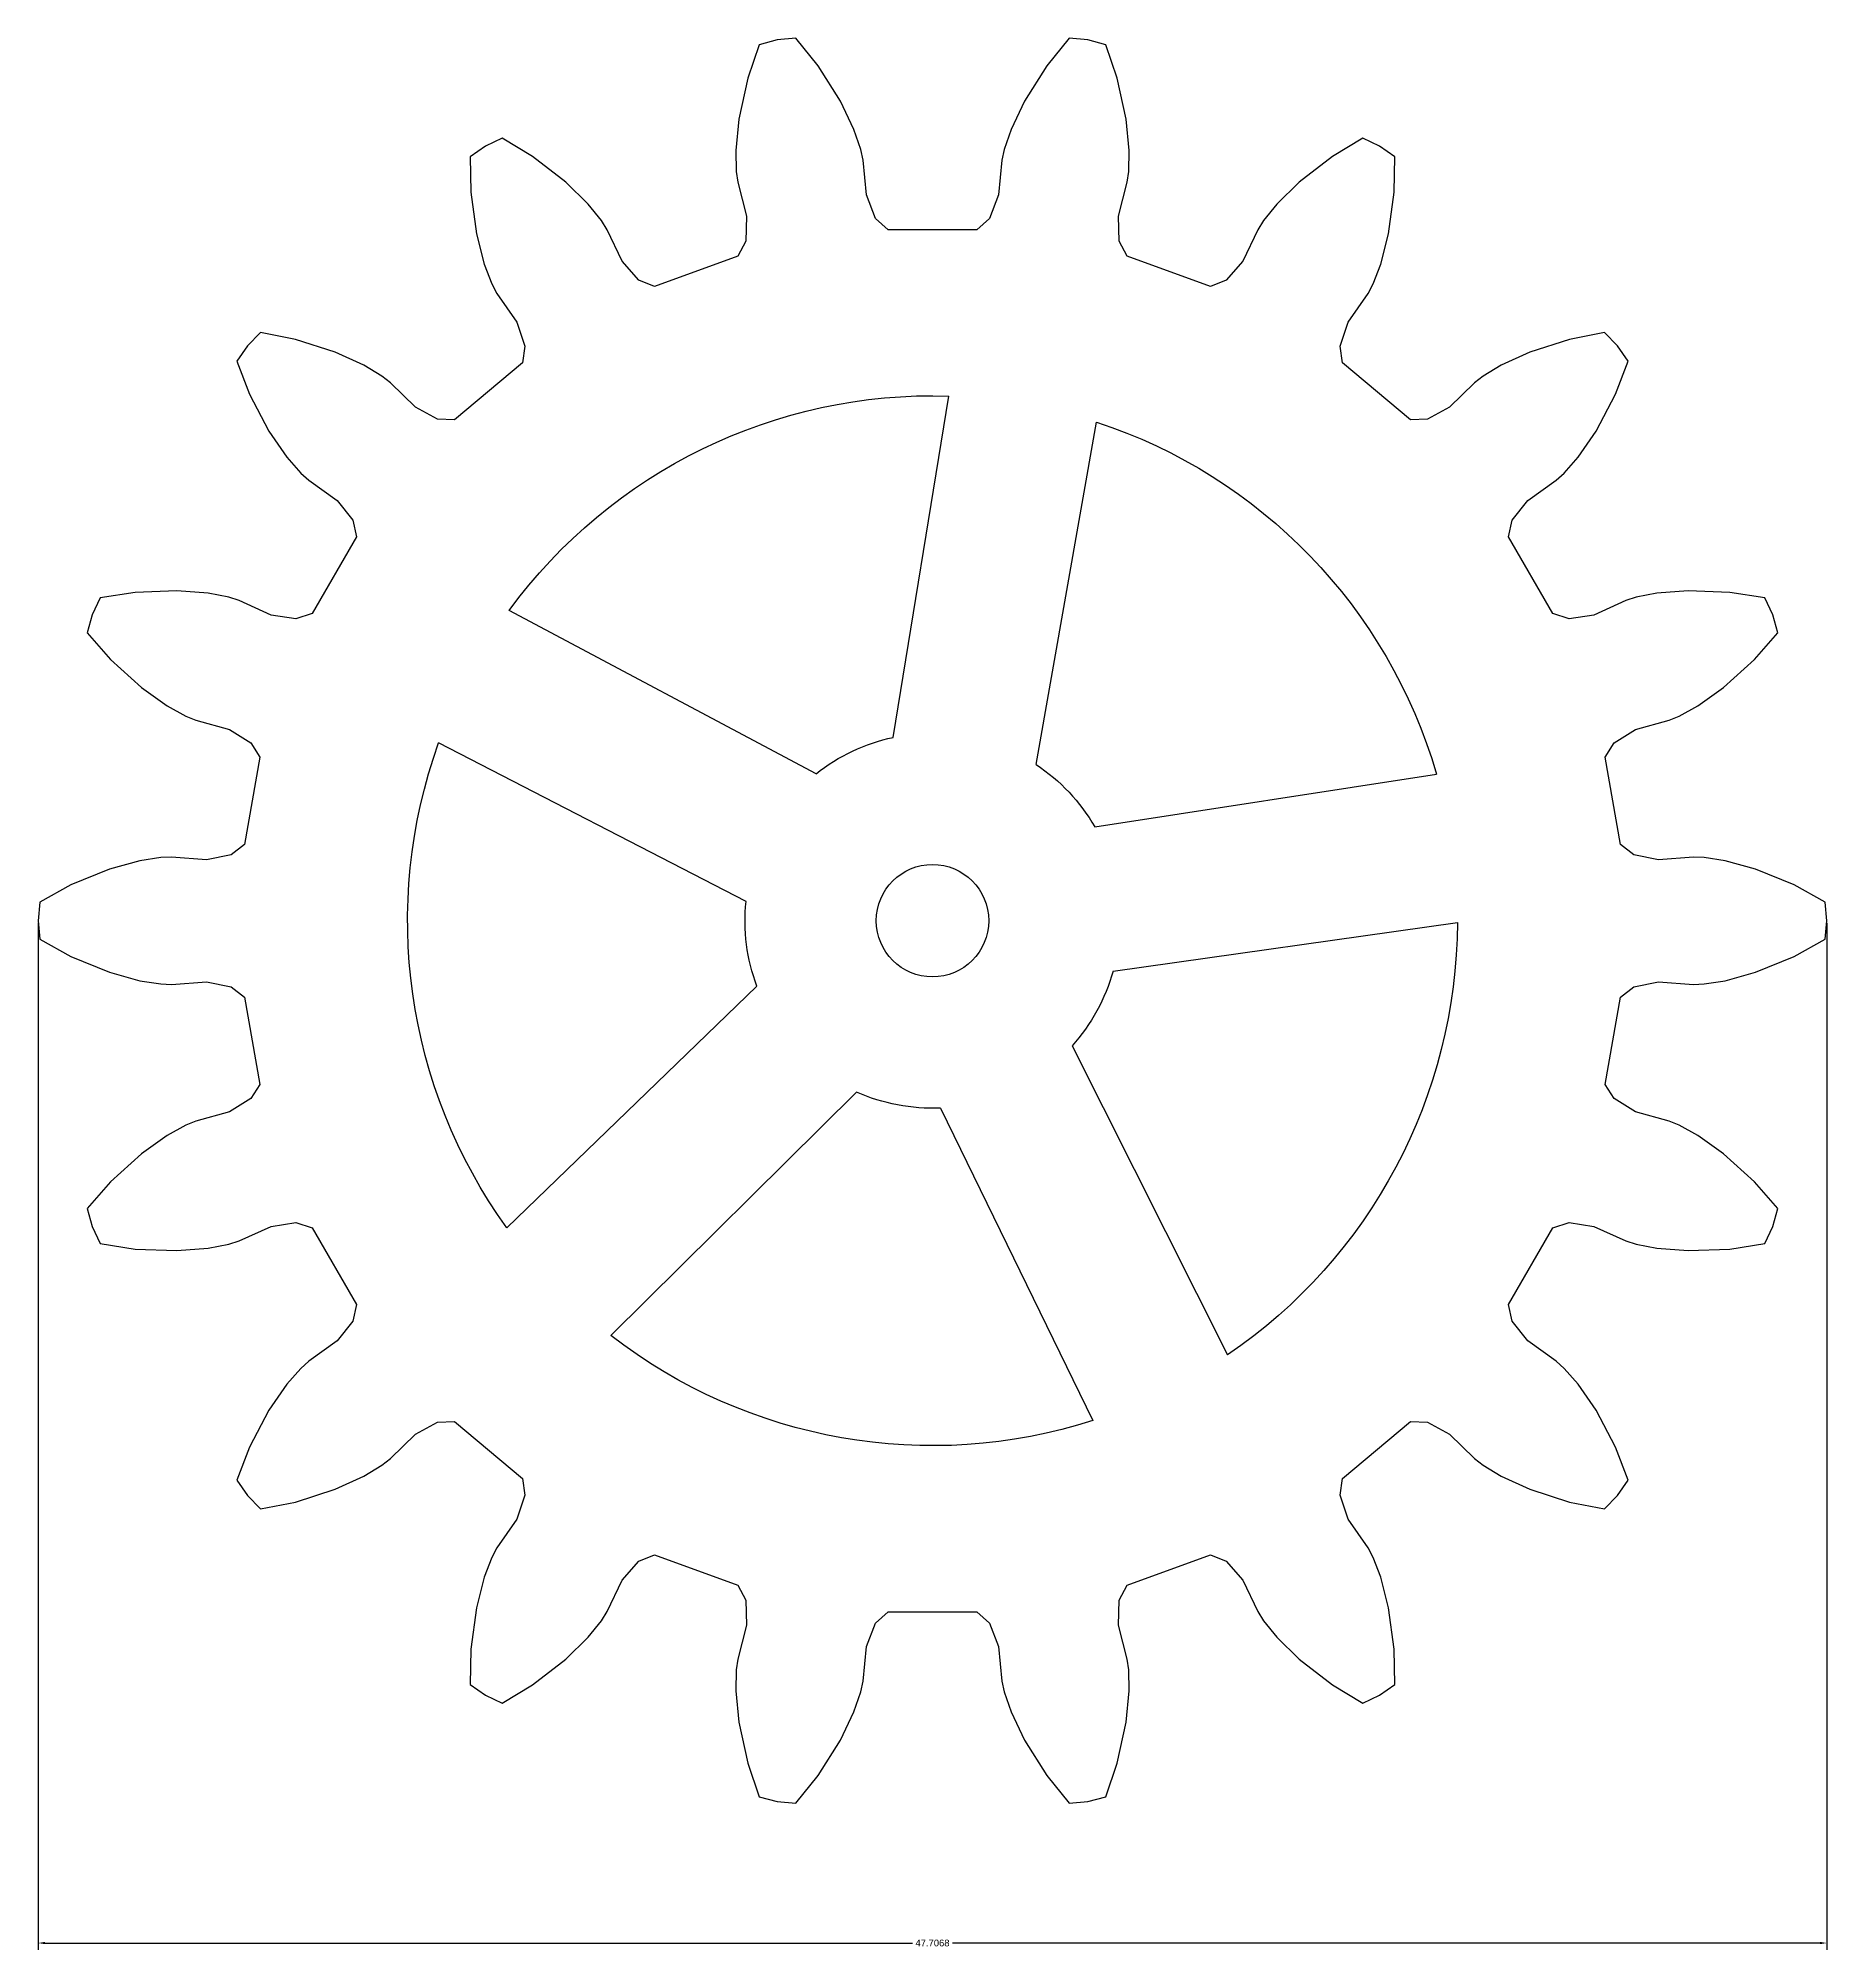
# Model space of a CAD drawing. Header units: inches. Extents: x -25 to 25, y -127 to 16.
# Drawn here: x -23.9 to 23.9, y -127.4 to -76.5 of the extents above; entities that cross this region are included whole.
import ezdxf

# ---------------------------------------------------------------- set-up
doc = ezdxf.new("R2010")
doc.units = ezdxf.units.IN
doc.header["$MEASUREMENT"] = 0
doc.layers.add('last', color=4, linetype='Continuous')
doc.styles.get("Standard").update_dxf_attribs({"font": 'Arial.ttf'})
doc.dimstyles.get("Standard").update_dxf_attribs({"dimtxt": 0.18, "dimasz": 0.18, "dimexe": 0.18, "dimexo": 0.0625, "dimgap": 0.09, "dimtad": 0, "dimtih": 1, "dimtoh": 1, "dimdec": 4, "dimzin": 0, "dimdsep": 46, "dimtxsty": 'Standard', "dimcen": 0.09, "dimadec": 0, "dimazin": 0, "dimtfac": 1, "dimtdec": 4, "dimtofl": 0, "dimtmove": 0, "dimatfit": 3, "dimfxl": 1, "dimtolj": 1, "dimtzin": 0, "dimarcsym": 0})

# ---------------------------------------------------------------- blocks, each defined once
blk = doc.blocks.new('*U1')
at = {"layer": 'last', "extrusion": (0, 0, -1)}
for p, q in [((-2.651, -4.19), (-1.167, 4.914)), ((1.162, -4.914), (2.772, 4.219))]:
    blk.add_line(p, q, dxfattribs=at)
blk = doc.blocks.new('*U2')
at = {"layer": 'last', "color": 0, "linetype": 'ByBlock', "lineweight": -2, "transparency": 16777216}
blk.add_blockref('*U1', (1.603, -90.921), dxfattribs=at)
for p, rotation in [((-8.14, -95.669), 71.99999999999997), ((9.131, -98.719), 288), ((-6.634, -106.403), 144), ((4.04, -108.288), 216)]:
    blk.add_blockref('*U1', p, dxfattribs=dict(at, rotation=rotation))
blk = doc.blocks.new('*D7')
at = {"layer": 'Defpoints', "color": 0, "transparency": 16777216}
for p in [(-23.853, -100), (23.853, -100), (23.853, -127.264)]:
    blk.add_point(p, dxfattribs=at)
at = {"layer": 'last', "color": 0, "lineweight": -2, "transparency": 16777216}
for p, q in [((-23.853, -100.062), (-23.853, -127.444)), ((23.853, -100.062), (23.853, -127.444)), ((-23.673, -127.264), (-0.537, -127.264)), ((23.673, -127.264), (0.537, -127.264))]:
    blk.add_line(p, q, dxfattribs=at)
at = {"layer": 'last', "color": 0, "transparency": 16777216}
for points in [[(-23.673, -127.234), (-23.673, -127.294), (-23.853, -127.264)], [(23.673, -127.234), (23.673, -127.294), (23.853, -127.264)]]:
    blk.add_solid(points, dxfattribs=at)
at = {"layer": 'last', "color": 0, "transparency": 16777216, "insert": (0, -127.264), "char_height": 0.18, "attachment_point": 5}
blk.add_mtext('\\A1;47.7068', dxfattribs=at)

msp = doc.modelspace()

# ---------------------------------------------------------------- linework, layer by layer
at = {"layer": 'last'}
msp.add_lwpolyline([(4.62367, -76.63805), (4.1421, -76.50901), (3.64543, -76.46555), (3.05227, -77.20114), (2.45788, -78.14447), (2.09576, -78.90202), (1.91314, -79.43599), (1.85199, -79.71847), (1.76199, -80.64494), (1.51603, -81.27036), (1.18224, -81.573), (-1.18224, -81.573), (-1.51603, -81.27036), (-1.76199, -80.64494), (-1.85199, -79.71847), (-1.91314, -79.43599), (-2.09576, -78.90202), (-2.45788, -78.14447), (-3.05227, -77.20114), (-3.64543, -76.46555), (-4.1421, -76.50901), (-4.62367, -76.63805), (-4.92947, -77.53214), (-5.16538, -78.62187), (-5.24656, -79.45759), (-5.23555, -80.02182), (-5.1964, -80.30818), (-4.96409, -81.20956), (-4.98132, -81.88138), (-5.19147, -82.27994), (-7.41334, -83.08863), (-7.83051, -82.91841), (-8.27555, -82.41483), (-8.67699, -81.57501), (-8.83107, -81.33048), (-9.18531, -80.89118), (-9.78469, -80.30316), (-10.66587, -79.62002), (-11.47484, -79.13167), (-11.92669, -79.34237), (-12.33509, -79.62833), (-12.31665, -80.5731), (-12.16562, -81.67779), (-11.95607, -82.49088), (-11.75274, -83.01731), (-11.61802, -83.27301), (-11.09143, -84.04058), (-10.87784, -84.67778), (-10.939, -85.12417), (-12.75029, -86.64403), (-13.20053, -86.62675), (-13.79095, -86.30575), (-14.45542, -85.65388), (-14.68384, -85.47679), (-15.16697, -85.18514), (-15.93132, -84.83759), (-16.993, -84.49702), (-17.92021, -84.31481), (-18.27275, -84.66734), (-18.55871, -85.07574), (-18.21825, -85.95722), (-17.69851, -86.94364), (-17.2235, -87.63602), (-16.85239, -88.06117), (-16.63833, -88.25537), (-15.88098, -88.79655), (-15.46233, -89.32226), (-15.36713, -89.76265), (-16.54937, -91.81035), (-16.97836, -91.9481), (-17.64297, -91.8484), (-18.49032, -91.4631), (-18.76552, -91.37482), (-19.31927, -91.266), (-20.15639, -91.20082), (-21.27053, -91.24392), (-22.20414, -91.38981), (-22.41484, -91.84166), (-22.54388, -92.32324), (-21.92247, -93.03512), (-21.09669, -93.78428), (-20.41353, -94.27245), (-19.91939, -94.54503), (-19.65182, -94.6543), (-18.75505, -94.90381), (-18.18184, -95.25464), (-17.94176, -95.63591), (-18.35234, -97.96446), (-18.70835, -98.24063), (-19.36698, -98.37425), (-20.29501, -98.302), (-20.58381, -98.31317), (-21.14138, -98.4003), (-21.95031, -98.62537), (-22.98251, -99.04692), (-23.80993, -99.50333), (-23.85338, -100), (-23.80993, -100.49667), (-22.98251, -100.95308), (-21.95031, -101.37463), (-21.14138, -101.5997), (-20.58381, -101.68683), (-20.29501, -101.698), (-19.36698, -101.62575), (-18.70835, -101.75937), (-18.35234, -102.03554), (-17.94176, -104.36409), (-18.18184, -104.74536), (-18.75505, -105.09619), (-19.65182, -105.3457), (-19.91939, -105.45497), (-20.41353, -105.72755), (-21.09669, -106.21572), (-21.92247, -106.96488), (-22.54388, -107.67676), (-22.41484, -108.15834), (-22.20414, -108.61019), (-21.27053, -108.75608), (-20.15639, -108.79918), (-19.31927, -108.734), (-18.76552, -108.62518), (-18.49032, -108.5369), (-17.64297, -108.1516), (-16.97836, -108.0519), (-16.54937, -108.18965), (-15.36713, -110.23735), (-15.46233, -110.67774), (-15.88098, -111.20345), (-16.63833, -111.74463), (-16.85239, -111.93883), (-17.2235, -112.36398), (-17.69851, -113.05636), (-18.21825, -114.04278), (-18.55871, -114.92426), (-18.27275, -115.33266), (-17.92021, -115.68519), (-16.993, -115.50298), (-15.93132, -115.16241), (-15.16697, -114.81486), (-14.68384, -114.52321), (-14.45542, -114.34612), (-13.79095, -113.69425), (-13.20053, -113.37325), (-12.75029, -113.35597), (-10.939, -114.87583), (-10.87784, -115.32222), (-11.09143, -115.95942), (-11.61802, -116.72699), (-11.75274, -116.98269), (-11.95607, -117.50912), (-12.16562, -118.32221), (-12.31665, -119.4269), (-12.33509, -120.37167), (-11.92669, -120.65763), (-11.47484, -120.86833), (-10.66587, -120.37998), (-9.78469, -119.69684), (-9.18531, -119.10882), (-8.83107, -118.66952), (-8.67699, -118.42499), (-8.27555, -117.58517), (-7.83051, -117.08159), (-7.41334, -116.91137), (-5.19147, -117.72006), (-4.98132, -118.11862), (-4.96409, -118.79044), (-5.1964, -119.69182), (-5.23555, -119.97818), (-5.24656, -120.54241), (-5.16538, -121.37813), (-4.92947, -122.46786), (-4.62367, -123.36195), (-4.1421, -123.49099), (-3.64543, -123.53445), (-3.05227, -122.79886), (-2.45788, -121.85553), (-2.09576, -121.09798), (-1.91314, -120.56401), (-1.85199, -120.28153), (-1.76199, -119.35506), (-1.51603, -118.72964), (-1.18224, -118.427), (1.18224, -118.427), (1.51603, -118.72964), (1.76199, -119.35506), (1.85199, -120.28153), (1.91314, -120.56401), (2.09576, -121.09798), (2.45788, -121.85553), (3.05227, -122.79886), (3.64543, -123.53445), (4.1421, -123.49099), (4.62367, -123.36195), (4.92947, -122.46786), (5.16538, -121.37813), (5.24656, -120.54241), (5.23555, -119.97818), (5.1964, -119.69182), (4.96409, -118.79044), (4.98132, -118.11862), (5.19147, -117.72006), (7.41334, -116.91137), (7.83051, -117.08159), (8.27555, -117.58517), (8.67699, -118.42499), (8.83107, -118.66952), (9.18531, -119.10882), (9.78469, -119.69684), (10.66587, -120.37998), (11.47484, -120.86833), (11.92669, -120.65763), (12.33509, -120.37167), (12.31665, -119.4269), (12.16562, -118.32221), (11.95607, -117.50912), (11.75274, -116.98269), (11.61802, -116.72699), (11.09143, -115.95942), (10.87784, -115.32222), (10.939, -114.87583), (12.75029, -113.35597), (13.20053, -113.37325), (13.79095, -113.69425), (14.45542, -114.34612), (14.68384, -114.52321), (15.16697, -114.81486), (15.93132, -115.16241), (16.993, -115.50298), (17.92021, -115.68519), (18.27275, -115.33266), (18.55871, -114.92426), (18.21825, -114.04278), (17.69851, -113.05636), (17.2235, -112.36398), (16.85239, -111.93883), (16.63833, -111.74463), (15.88098, -111.20345), (15.46233, -110.67774), (15.36713, -110.23735), (16.54937, -108.18965), (16.97836, -108.0519), (17.64297, -108.1516), (18.49032, -108.5369), (18.76552, -108.62518), (19.31927, -108.734), (20.15639, -108.79918), (21.27053, -108.75608), (22.20414, -108.61019), (22.41484, -108.15834), (22.54388, -107.67676), (21.92247, -106.96488), (21.09669, -106.21572), (20.41353, -105.72755), (19.91939, -105.45497), (19.65182, -105.3457), (18.75505, -105.09619), (18.18184, -104.74536), (17.94176, -104.36409), (18.35234, -102.03554), (18.70835, -101.75937), (19.36698, -101.62575), (20.29501, -101.698), (20.58381, -101.68683), (21.14138, -101.5997), (21.95031, -101.37463), (22.98251, -100.95308), (23.80993, -100.49667), (23.85338, -100), (23.80993, -99.50333), (22.98251, -99.04692), (21.95031, -98.62537), (21.14138, -98.4003), (20.58381, -98.31317), (20.29501, -98.302), (19.36698, -98.37425), (18.70835, -98.24063), (18.35234, -97.96446), (17.94176, -95.63591), (18.18184, -95.25464), (18.75505, -94.90381), (19.65182, -94.6543), (19.91939, -94.54503), (20.41353, -94.27245), (21.09669, -93.78428), (21.92247, -93.03512), (22.54388, -92.32324), (22.41484, -91.84166), (22.20414, -91.38981), (21.27053, -91.24392), (20.15639, -91.20082), (19.31927, -91.266), (18.76552, -91.37482), (18.49032, -91.4631), (17.64297, -91.8484), (16.97836, -91.9481), (16.54937, -91.81035), (15.36713, -89.76265), (15.46233, -89.32226), (15.88098, -88.79655), (16.63833, -88.25537), (16.85239, -88.06117), (17.2235, -87.63602), (17.69851, -86.94364), (18.21825, -85.95722), (18.55871, -85.07574), (18.27275, -84.66734), (17.92021, -84.31481), (16.993, -84.49702), (15.93132, -84.83759), (15.16697, -85.18514), (14.68384, -85.47679), (14.45542, -85.65388), (13.79095, -86.30575), (13.20053, -86.62675), (12.75029, -86.64403), (10.939, -85.12417), (10.87784, -84.67778), (11.09143, -84.04058), (11.61802, -83.27301), (11.75274, -83.01731), (11.95607, -82.49088), (12.16562, -81.67779), (12.31665, -80.5731), (12.33509, -79.62833), (11.92669, -79.34237), (11.47484, -79.13167), (10.66587, -79.62002), (9.78469, -80.30316), (9.18531, -80.89118), (8.83107, -81.33048), (8.67699, -81.57501), (8.27555, -82.41483), (7.83051, -82.91841), (7.41334, -83.08863), (5.19147, -82.27994), (4.98132, -81.88138), (4.96409, -81.20956), (5.1964, -80.30818), (5.23555, -80.02182), (5.24656, -79.45759), (5.16538, -78.62187), (4.92947, -77.53214), (4.62367, -76.63805)], close=True, dxfattribs=at)
msp.add_circle((0, -100), 1.5, dxfattribs=at)
at = {"layer": 'last', "extrusion": (0, 0, -1)}
for radius, start, end in [(14, 36.213211, 91.786789), (14, 108.213211, 163.786789), (14, 324.213211, 19.786789), (5, 51.578178, 77.908636), (5, 123.578178, 149.908636), (5, 339.578178, 5.908636), (14, 180.213211, 235.786789), (5, 195.578178, 221.908636), (5, 267.578178, 293.908636), (14, 252.213211, 307.786789)]:
    msp.add_arc((0, -100), radius, start, end, dxfattribs=at)

# ---------------------------------------------------------------- block references
at = {"layer": 'last'}
msp.add_blockref('*U2', (0, 0), dxfattribs=at)

# ---------------------------------------------------------------- dimensions: what is measured, and where the dimension line sits
dim = msp.add_linear_dim(base=(23.85338, -127.26365), p1=(-23.85338, -100), p2=(23.85338, -100), dimstyle='Standard', dxfattribs=at)
dim.commit()
dim.dimension.update_dxf_attribs({"geometry": '*D7', "text_midpoint": (0, -127.26365)})

doc.saveas('drawing.dxf')
